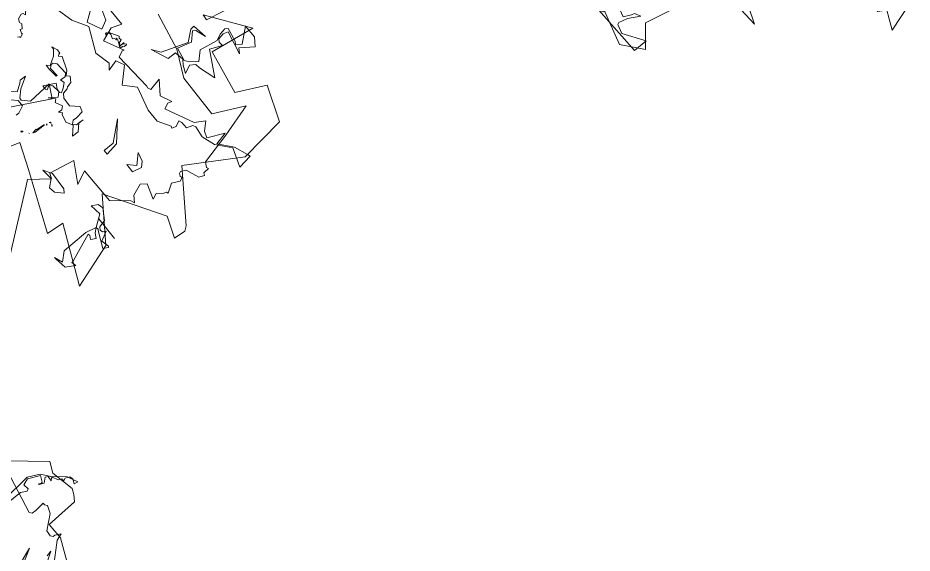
# Model space of a CAD drawing. Header units: metres. Extents: x -71 to 881, y -503 to 661.
# Drawn here: x 128.48 to 136.34, y -266.55 to -261.84 of the extents above; entities that cross this region are included whole.
import ezdxf

# ---------------------------------------------------------------- set-up
doc = ezdxf.new("R2010")
doc.units = ezdxf.units.M
doc.layers.add('ARBRE', color=100, linetype='Continuous', lineweight=13, true_color=0x00ff3f)

# ---------------------------------------------------------------- blocks, each defined once
blk = doc.blocks.new('WMF2', base_point=(0, 0.01))
at = {"color": 251, "lineweight": 0, "true_color": 0x636466}
for points in [[(112.93, -205.76), (117.77, -214.23), (115.81, -208.91)], [(110.13, -215.92), (115.04, -221.02), (115.66, -222.79), (116.35, -221.31), (116.39, -220.76), (116.99, -220.25), (118.51, -220.38), (121.42, -223.82), (123.45, -224.55), (124.06, -224.04), (124.6, -224.1), (124.28, -221.43), (124.37, -220.32), (124.97, -219.82), (134.84, -221.76)], [(62.22, -27.79), (49.27, -24.43), (44.16, -28.75), (49.49, -33.04), (47.38, -42.86)], [(52.22, -53.02), (31.88, -54.47), (45.91, -59.56)], [(49.36, -83.76), (46.84, -91.88), (40.14, -89.34), (24.4, -82.93), (24.01, -87.6), (8.81, -80.93), (12.69, -92.64), (23.58, -100.08), (8.83, -109.56), (3.27, -107.44), (3.01, -110.61), (3.9, -111.79), (16.57, -120.44), (8.22, -134.47), (9.81, -146.85), (18.98, -150.2), (22.71, -142.59), (34.39, -144.58), (32.65, -156.43), (43.16, -148.65), (41.63, -148.52), (39.67, -158.01)], [(26.05, -72.12), (37.25, -86.3), (38.33, -87.51), (34.61, -92.45), (35.99, -92.94), (34.69, -99.75), (29.28, -96.73), (30.97, -100.19), (21.09, -100.49), (17.67, -104.7), (16.66, -105.12), (18.28, -106.23), (19.48, -109.18), (18.41, -110.67), (14.49, -109.41), (15.1, -110.95), (13.93, -112.47), (13.73, -113.15), (13.23, -113.37), (14.72, -115.61), (13.76, -117.64), (14.16, -118.66), (14.68, -118.45), (15.39, -118.76), (15.6, -119.27), (14.94, -120.61), (11.56, -121.96), (10.97, -123.39), (11.67, -123.68), (11.74, -125.32), (12.27, -125.11), (13.58, -125.77), (15.6, -134.05), (18.21, -142.77), (22.11, -134.68), (33.61, -134.71), (40.51, -137.9), (50.45, -139.73)], [(108.11, -219.06), (114.95, -222), (119.42, -221.88), (119.84, -230.55), (121.43, -231.58), (122.86, -232.19), (129.04, -230.77), (131.8, -232.03), (142.53, -219.05)], [(57.77, -28.84), (58.63, -30.3), (56.93, -35.37), (57.37, -30.33), (54.22, -29.5), (53.25, -31.47), (53.04, -32.3), (51.55, -33.16), (53.17, -30.11), (53.78, -27.79), (53.47, -27.25), (51.12, -26.63), (45.81, -30.31), (45.66, -26.44), (59.37, -25.77), (58.42, -26.33), (57.77, -28.84), (57.77, -28.84)], [(68.19, -108.14), (67.94, -108.55), (67.68, -108.66), (68.1, -109.68), (68.37, -109.56), (69.29, -109.9), (69.08, -110.38), (70.18, -111.12), (70.78, -110.87), (71.7, -111.21), (72.22, -112.5), (72.02, -112.99), (71.4, -113.23), (75.46, -116.88), (80.69, -115.04)], [(113.47, -216.49), (113.87, -217.98), (110.96, -213.56)], [(18.5, -90.74), (17.84, -93.61), (20.02, -96.45), (22.98, -96.02), (22.05, -97.63), (20.72, -98), (17.93, -96.37), (17.41, -94.37), (16.65, -93.94), (15.97, -94.11), (15.49, -94.96), (14.21, -92.52), (12.21, -93.06), (11.86, -92.86), (12.6, -91.6), (16.89, -93.51), (17.23, -93.72), (17.84, -93.61), (16.91, -92.52), (15.64, -91.79), (16.37, -90.52), (17.22, -91.02), (17.83, -90.91), (14.87, -83.79), (14.78, -83.17), (13.49, -83.45), (14.87, -81.07), (17.86, -80.56), (18.47, -80.47), (16.28, -81.33), (18.28, -83.52), (18.5, -90.74), (18.5, -90.74)], [(56.85, -96.8), (55.55, -98.2), (53.79, -98.2), (52.87, -96.33), (52.87, -95.5)], [(30.71, -93.26), (29.79, -92.67), (31.51, -90.88), (33.12, -90.61), (34.74, -92.37), (37.69, -92.07), (35.5, -93.43), (30.71, -93.26), (30.71, -93.26)], [(58.61, -95.97), (60.32, -95.97), (63.86, -99.98), (59.71, -97.06), (57.39, -99.38), (58.61, -101.21), (59.21, -101.81), (59.21, -103.52), (57.39, -100.59), (55.69, -98.89), (55.08, -98.89), (53.39, -100.59), (53.87, -107.05), (50.45, -105.22), (56.79, -93.05), (56.79, -94.14), (58.61, -95.97), (58.61, -95.97)], [(12.72, -95.5), (19.16, -95.5), (12.72, -95.5), (12.72, -95.5)], [(47.28, -95.16), (47.15, -95.21), (47.28, -95.16), (47.28, -95.16)], [(48.48, -94.16), (48.71, -93.73), (48.96, -93.86), (48.64, -94.24), (48.48, -94.16), (48.48, -94.16)], [(46.51, -96.62), (46.65, -96.16), (46.74, -95.97), (46.95, -97.29), (46.8, -97.34), (46.58, -99.41), (46.49, -99.57), (46.51, -96.62), (46.51, -96.62)], [(46.06, -100), (46.17, -99.95), (46.26, -100.23), (46.22, -100.08), (46.06, -100), (46.06, -100)], [(45.08, -100.81), (45.46, -101.12), (45.03, -100.9), (45.08, -100.81), (45.08, -100.81)], [(45.94, -101.27), (45.76, -101.16), (46.23, -100.87), (46.06, -101.21), (45.94, -101.27), (45.94, -101.27)], [(41.84, -105.25), (43.62, -104.29), (45.73, -104.74), (46.01, -105.12), (46.77, -104.41), (46.73, -105.44), (47.43, -106.2), (49.22, -105.25), (49.85, -105.94), (51.28, -104.6), (49.82, -106.67), (50.87, -107.74), (52.95, -107.44), (53.69, -106.82), (53.01, -105.71), (53.39, -105.43), (54.48, -105.47), (52.9, -108.54), (51.53, -107.75), (50.51, -107.72), (50.13, -108.07), (50.82, -109.11), (51.79, -110.25), (52.85, -109.93), (52.79, -111.31), (53.49, -112.07), (56.63, -111.82), (57.39, -111.12), (57.42, -110.48), (56.72, -109.72), (54.29, -109.98), (54.31, -109.62), (56.73, -109.36), (58.12, -109.4), (57.43, -110.12), (58.73, -112.28), (60.09, -113.37), (60.82, -113.4), (59.39, -114.07), (58.29, -114.03), (58.31, -113.66), (57.96, -113.28), (57.27, -113.98), (53.82, -112.76), (52.77, -111.68), (52.09, -112.38), (50.71, -111.59), (50.41, -110.19), (50.06, -109.81), (49.75, -108.42), (48.76, -107.65), (46.27, -107.55), (44.45, -109.59), (43.06, -109.17), (42.78, -107.03), (42.83, -106.03), (42.2, -105.27), (41.44, -105.97), (41.35, -108.07), (41.41, -106.7), (39.72, -105.17), (39.79, -103.4), (41.84, -105.25), (41.84, -105.25)], [(41.84, -105.25), (41.63, -105.03), (41.84, -105.25), (41.84, -105.25)], [(31.94, -110.31), (36.07, -115.05), (31.32, -110.9), (30.71, -107.38), (31.94, -107.38), (31.94, -110.31), (31.94, -110.31)], [(23.77, -111.52), (26.08, -113.84), (23.77, -113.24), (22.56, -112.13), (23.16, -109.69), (25.47, -109.69), (23.77, -111.52), (23.77, -111.52)], [(61.86, -126.76), (60.09, -124.38), (56.38, -126.21), (57.56, -128.41), (60.34, -129.35)], [(59.17, -130.88), (54.25, -131.01), (55.18, -128.25), (53.81, -124.69), (48.67, -127.32), (48.87, -126.75), (48.11, -125.21), (37.91, -126.12), (37.44, -125.97), (36.67, -126.35), (37.35, -129.67), (33.92, -127.23), (30.88, -128.65), (31.23, -127.59), (30.59, -126.09), (23.17, -129.77), (21.67, -132.34), (19.86, -130.44), (18.12, -129.86), (16.15, -134.19), (15.36, -130.85), (11.87, -133.9), (8.32, -135.28), (7.59, -135.54), (7.07, -131.77), (12.02, -133.45), (15.55, -130.27), (19.06, -129.03), (22.02, -129.38), (22.79, -129), (23.33, -127.38), (25.15, -127.33), (25.92, -126.95), (25.23, -125.56), (25.63, -124.43), (26.08, -124.57), (29.34, -122.59), (32.94, -122.53), (39.22, -124.13), (42.07, -121.37), (45.72, -125.04), (47.88, -123.97), (47.05, -121.13), (48.46, -122.25), (52.55, -121.18), (59.04, -124.03), (62.95, -121.62), (67.02, -120.56)], [(54.16, -127.33), (52.25, -128.51), (51.85, -128.21), (51.22, -128.34), (51.11, -128.15), (50.9, -127.48), (50.6, -127.43), (50.52, -127.17), (50.44, -127.11), (50.17, -127.21), (50.23, -128.35), (50.16, -128.51), (50.16, -128.08), (50.07, -128.03), (49.62, -128.66), (49.33, -128.62), (49.38, -127.89), (49.74, -127.62), (49.57, -127.32), (49.82, -127.23), (49.84, -126.81), (51.76, -127.71), (51.74, -127.58), (52.22, -127.74), (52.33, -127.68), (51.98, -127.29), (52.17, -127.38), (52.57, -127.26), (52.83, -126.75), (53.96, -127.11), (54.74, -127.1), (54.8, -126.57), (54.93, -126.53), (54.96, -126.46), (54.93, -126.32), (54.74, -126.22), (54.51, -126.31), (54.41, -126.05), (55.06, -126.28), (54.16, -127.33), (54.16, -127.33)], [(28.56, -153.92), (30.94, -150.53), (29.67, -149.64), (35.82, -150.93), (36.23, -149.61), (35.92, -147.95), (35.22, -147.45), (34.02, -147.66), (35.31, -144.47), (28.78, -140.9), (33.22, -139.51), (34.42, -139.31), (35.29, -137.92), (34.3, -135.76), (36.32, -136.63), (37.59, -137.52), (39.98, -137.11), (40.07, -134.73), (44.54, -132.73), (42.46, -134.33), (40.08, -141.29), (42.26, -143.89), (42.45, -144.97), (38.49, -145.64), (41.28, -144.68), (41.66, -143.99), (39.59, -141.99), (40.67, -138.22), (37.1, -137.61), (35.99, -138.41), (34.61, -140.39), (36.71, -142.49), (35.82, -147.35), (36.59, -148.94), (36.91, -150.74), (36.53, -151.43), (32.84, -150.83), (32.14, -150.33), (31.15, -151.75), (34.23, -155.28), (30.66, -155.41), (28.56, -153.92), (28.56, -153.92)], [(128.63, -229.85), (130.85, -228.1), (132.31, -224.99), (131.45, -216.73)], [(130.3, -214.3), (130.27, -221.28), (129.57, -222.8), (129.78, -223.38), (131.29, -223.17), (131.93, -224.86), (130.51, -227.9), (128.94, -227.21), (128.82, -226.92), (129.2, -226.13), (128.91, -226.23), (128.41, -227.4), (129.45, -228.63), (129.11, -229.36), (127.81, -229.23), (128.24, -229.68), (128.34, -229.97), (126.82, -230.86), (126.44, -231.65), (126.15, -231.77), (125.75, -231.58), (126.06, -232.39), (125.56, -233.58), (124.75, -233.87), (123.53, -233.31), (123.33, -234.38), (126.03, -233.07), (128.63, -229.85), (128.63, -229.85)]]:
    blk.add_lwpolyline(points, dxfattribs=at)

msp = doc.modelspace()

# ---------------------------------------------------------------- block references
at = {"layer": 'ARBRE', "color": 251, "lineweight": 5, "true_color": 0x636466, "xscale": 0.03451886634015593, "yscale": 0.03451886634015593, "zscale": 0.03451886634015593, "rotation": 128.5771086415459}
for p in [(134.1657, -263.9326), (127.0224, -266.1815), (125.3324, -274.2941)]:
    msp.add_blockref('WMF2', p, dxfattribs=at)

doc.saveas('drawing.dxf')
